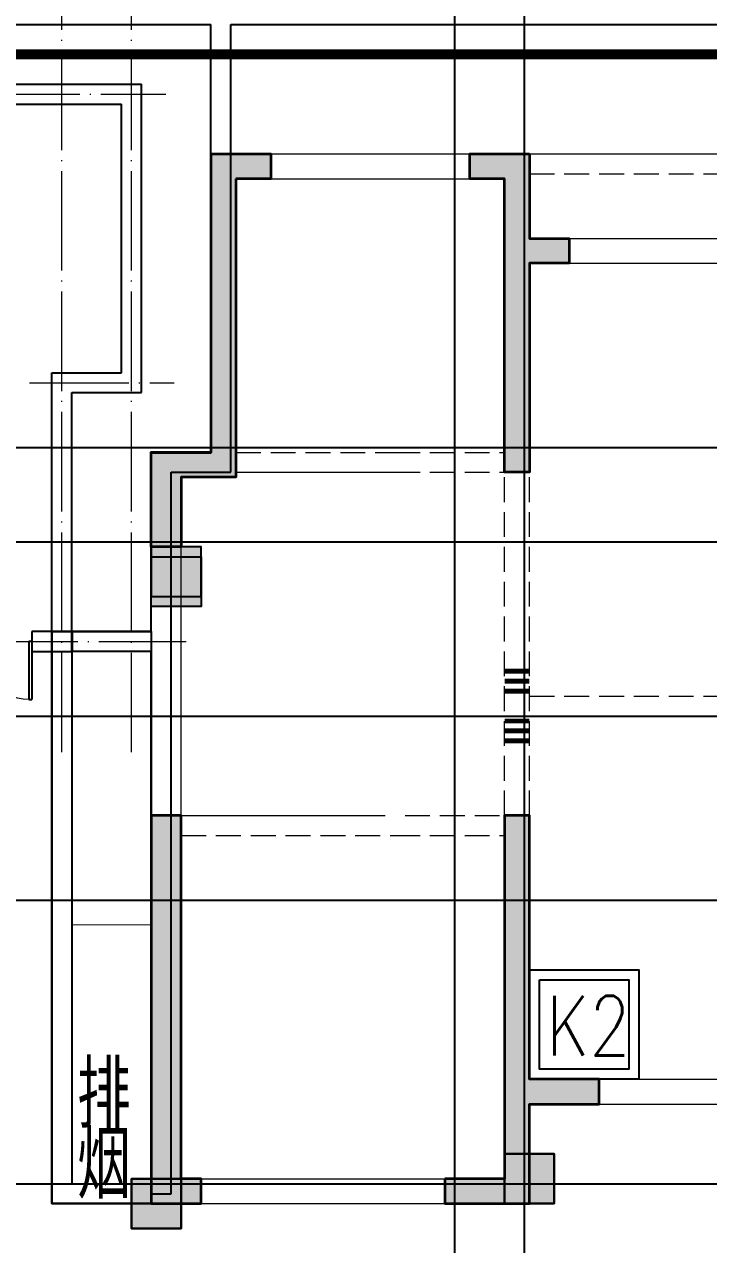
# Model space of a CAD drawing. Extents: x 369444 to 684549, y -549309 to 575337.
# Drawn here: x 517299 to 524175, y 205995 to 218258 of the extents above; entities that cross this region are included whole.
import ezdxf

# ---------------------------------------------------------------- set-up
doc = ezdxf.new("R2010")
doc.units = 0
doc.header["$LTSCALE"] = 1000
doc.header["$MEASUREMENT"] = 0
for name, pattern in [('__DASH', [0.35, 0.25, -0.1]), ('DASH', [0.35, 0.25, -0.1]), ('DOTE', [2.42, 2, -0.2, 0.02, -0.2]), ('线型3', [500, 300, -200])]:
    doc.linetypes.add(name, pattern=pattern)
for name, color, linetype in [('COLUMN', 9, 'Continuous'), ('DOTE', 1, 'Continuous'), ('PKPM_WPJ', 7, 'Continuous'), ('WALL', 9, 'Continuous'), ('WINDOW', 4, 'Continuous'), ('主楼', 117, 'Continuous'), ('图层2', 7, 'Continuous'), ('填充', 8, 'Continuous'), ('砼墙', 151, 'Continuous'), ('车库集水坑', 60, 'Continuous'), ('车库风井', 6, 'Continuous'), ('防火分区线', 7, 'Continuous')]:
    doc.layers.add(name, color=color, linetype=linetype)
for name, color, linetype, lineweight in [('DOTE2', 122, 'DOTE', 9), ('TEXT', 7, 'Continuous', 13), ('梁', 4, 'Continuous', 18), ('梁虚线', 134, '线型3', 18), ('次梁箍筋', 1, 'Continuous', 40), ('门虚线', 2, 'Continuous', 18)]:
    doc.layers.add(name, color=color, linetype=linetype, lineweight=lineweight)
doc.styles.add('_HZTXT', font='txt.shx', dxfattribs={"width": 0.8, "bigfont": 'HZTXT.shx'})

# ---------------------------------------------------------------- blocks, each defined once
blk = doc.blocks.new('561h56dgfghf')
at = {"layer": '填充'}
h = blk.add_hatch(color=0, dxfattribs=at)
h.dxf.hatch_style = 1
h.paths.add_polyline_path([(-2823695, 475376), (-2823695, 472376), (-2824245, 472376), (-2824245, 471676), (-2824545, 471676), (-2824545, 472626), (-2823945, 472626), (-2823945, 475626), (-2823345, 475626), (-2823345, 475376)])
h = blk.add_hatch(color=0, dxfattribs=at)
h.dxf.hatch_style = 1
h.paths.add_polyline_path([(-2820745, 475626), (-2820745, 474776), (-2820345, 474776), (-2820345, 474526), (-2820745, 474526), (-2820745, 472426), (-2820995, 472426), (-2820995, 474526), (-2820995, 475376), (-2821345, 475376), (-2821345, 475626)])
h = blk.add_hatch(color=0, dxfattribs=at)
h.dxf.hatch_style = 1
h.paths.add_polyline_path([(-2824545, 468976), (-2824545, 465076), (-2824045, 465076), (-2824045, 465326), (-2824245, 465326), (-2824245, 468976)])
h = blk.add_hatch(color=0, dxfattribs=at)
h.dxf.hatch_style = 1
h.paths.add_polyline_path([(-2821595, 465326), (-2821595, 465076), (-2820745, 465076), (-2820745, 466076), (-2820045, 466076), (-2820045, 466326), (-2820745, 466326), (-2820745, 468976), (-2820995, 468976), (-2820995, 466326), (-2820995, 465326)])
at = {"layer": '砼墙', "color": 0, "lineweight": 35, "ltscale": 1}
for points in [[(-2823695, 475376), (-2823695, 472376), (-2824245, 472376), (-2824245, 471676), (-2824545, 471676), (-2824545, 472626), (-2823945, 472626), (-2823945, 475626), (-2823345, 475626), (-2823345, 475376)], [(-2820745, 475626), (-2820745, 474776), (-2820345, 474776), (-2820345, 474526), (-2820745, 474526), (-2820745, 472426), (-2820995, 472426), (-2820995, 474526), (-2820995, 475376), (-2821345, 475376), (-2821345, 475626)], [(-2824545, 468976), (-2824545, 465076), (-2824045, 465076), (-2824045, 465326), (-2824245, 465326), (-2824245, 468976)], [(-2821595, 465326), (-2821595, 465076), (-2820745, 465076), (-2820745, 466076), (-2820045, 466076), (-2820045, 466326), (-2820745, 466326), (-2820745, 468976), (-2820995, 468976), (-2820995, 466326), (-2820995, 465326)]]:
    blk.add_lwpolyline(points, close=True, dxfattribs=at)
blk = doc.blocks.new('A$C3B385720')
at = {"layer": '填充'}
h = blk.add_hatch(color=256, dxfattribs=at)
h.dxf.hatch_style = 1
h.paths.add_polyline_path([(-11400, -11700), (-11400, -11200), (-11900, -11200), (-11900, -11700)])
h = blk.add_hatch(color=256, dxfattribs=at)
h.dxf.hatch_style = 1
h.paths.add_polyline_path([(-7850, -17800), (-7850, -17300), (-8100, -17300), (-8350, -17300), (-8350, -17550), (-8350, -17800)])
h = blk.add_hatch(color=256, dxfattribs=at)
h.dxf.hatch_style = 1
h.paths.add_polyline_path([(-11600, -18050), (-11600, -17800), (-11600, -17550), (-11900, -17550), (-12100, -17550), (-12100, -18050)])
at = {"layer": '主楼', "color": 6}
for points in [[(-11400, -11700), (-11400, -11200), (-11900, -11200), (-11900, -11700)], [(-7850, -17800), (-7850, -17300), (-8100, -17300), (-8350, -17300), (-8350, -17550), (-8350, -17800)], [(-11600, -18050), (-11600, -17800), (-11600, -17550), (-11900, -17550), (-12100, -17550), (-12100, -18050)]]:
    blk.add_lwpolyline(points, close=True, dxfattribs=at)
blk = doc.blocks.new('$DorLib2D$00000002')
for p, q in [((-0.5, 0), (-0.5, 0.4875)), ((-0.475, 0.4875), (-0.5, 0.4875)), ((-0.475, 0), (-0.475, 0.4875)), ((0.475, 0), (0.475, 0.4875)), ((0.475, 0.4875), (0.5, 0.4875)), ((0.5, 0), (0.5, 0.4875)), ((-0.5, 0), (-0.475, 0)), ((0.5, 0), (0.475, 0))]:
    blk.add_line(p, q)
at = {"lineweight": 13}
for centre, start, end in [((-0.4875, 0), 0, 88.53072), ((0.4875, 0), 91.46928, 180)]:
    blk.add_arc(centre, 0.4875, start, end, dxfattribs=at)
blk = doc.blocks.new('column500')
h = blk.add_hatch(color=0)
h.dxf.hatch_style = 1
h.paths.add_polyline_path([(-216381, -381440), (-215881, -381440), (-215881, -380940), (-216381, -380940)])
at = {"color": 0}
blk.add_lwpolyline([(-216381, -381440), (-215881, -381440), (-215881, -380940), (-216381, -380940)], close=True, dxfattribs=at)
blk = doc.blocks.new('8#梁图')
at = {"layer": '梁', "color": 0, "lineweight": 18, "ltscale": 1}
for p, q in [((1090664, -68846), (1093464, -68846)), ((1087714, -72046), (1089314, -72046)), ((1087164, -75496), (1089214, -75496))]:
    blk.add_line(p, q, dxfattribs=at)
at = {"layer": '梁虚线', "color": 0, "linetype": 'DASH', "lineweight": 18, "ltscale": 1}
for p, q in [((1090664, -69046), (1093464, -69046)), ((1087714, -71846), (1089314, -71846)), ((1089314, -71846), (1090414, -71846)), ((1089314, -72046), (1090414, -72046)), ((1090414, -75496), (1090414, -72046)), ((1090664, -75496), (1090664, -72046)), ((1090664, -74296), (1093464, -74296)), ((1090664, -74496), (1093464, -74496)), ((1089414, -75496), (1090414, -75496)), ((1087164, -75696), (1089314, -75696)), ((1089314, -75696), (1090414, -75696))]:
    blk.add_line(p, q, dxfattribs=at)
at = {"layer": '次梁箍筋', "color": 0, "linetype": 'Continuous', "const_width": 50}
for points in [[(1090414, -74046), (1090664, -74046)], [(1090414, -74146), (1090664, -74146)], [(1090414, -74246), (1090664, -74246)], [(1090414, -74546), (1090664, -74546)], [(1090414, -74646), (1090664, -74646)], [(1090414, -74746), (1090664, -74746)]]:
    blk.add_lwpolyline(points, dxfattribs=at)
at = {"layer": '砼墙', "color": 0, "lineweight": 35, "ltscale": 1}
for p, q in [((1087464, -68846), (1088064, -68846)), ((1087464, -71846), (1087464, -68846)), ((1088064, -68846), (1088064, -69096)), ((1090064, -68846), (1090664, -68846)), ((1090064, -69096), (1090064, -68846)), ((1090664, -68846), (1090664, -69696)), ((1088064, -69096), (1087714, -69096)), ((1087714, -69096), (1087714, -72096)), ((1090414, -69096), (1090064, -69096)), ((1090414, -69946), (1090414, -69096)), ((1090664, -69696), (1091064, -69696)), ((1091064, -69696), (1091064, -69946)), ((1090414, -72046), (1090414, -69946)), ((1090664, -69946), (1090664, -72046)), ((1091064, -69946), (1090664, -69946)), ((1086864, -71846), (1087464, -71846)), ((1086864, -72796), (1086864, -71846)), ((1087164, -72096), (1087164, -72796)), ((1087714, -72096), (1087164, -72096)), ((1090664, -72046), (1090414, -72046)), ((1087164, -72796), (1086864, -72796)), ((1087164, -75496), (1086864, -75496)), ((1086864, -75496), (1086864, -79396)), ((1087164, -79146), (1087164, -75496)), ((1090414, -75496), (1090414, -78146)), ((1090664, -75496), (1090414, -75496)), ((1090664, -78146), (1090664, -75496)), ((1090414, -78146), (1090414, -79146)), ((1091364, -78146), (1090664, -78146)), ((1091364, -78396), (1091364, -78146)), ((1090664, -78396), (1091364, -78396)), ((1090664, -79396), (1090664, -78396)), ((1087364, -79146), (1087164, -79146)), ((1087364, -79396), (1087364, -79146)), ((1090414, -79146), (1089814, -79146)), ((1089814, -79146), (1089814, -79396)), ((1086864, -79396), (1087364, -79396)), ((1089814, -79396), (1090664, -79396))]:
    blk.add_line(p, q, dxfattribs=at)
at = {"layer": '门虚线', "color": 0, "linetype": 'Continuous', "lineweight": 18, "ltscale": 1}
for p, q in [((1088064, -68846), (1090064, -68846)), ((1086864, -75496), (1086864, -72796)), ((1087364, -79396), (1089864, -79396))]:
    blk.add_line(p, q, dxfattribs=at)
at = {"layer": '门虚线', "color": 0, "lineweight": 18, "ltscale": 1}
for p, q in [((1088064, -69096), (1090064, -69096)), ((1091064, -69696), (1093064, -69696)), ((1091064, -69946), (1093064, -69946)), ((1087164, -75496), (1087164, -72796)), ((1091364, -78146), (1093164, -78146)), ((1091364, -78396), (1093164, -78396)), ((1087364, -79146), (1089864, -79146))]:
    blk.add_line(p, q, dxfattribs=at)

msp = doc.modelspace()

# ---------------------------------------------------------------- hatches: boundary and pattern name
at = {"layer": '填充', "linetype": 'ByBlock', "lineweight": -2, "ltscale": 6}
h = msp.add_hatch(dxfattribs=at)
h.set_pattern_fill('ANSI31', color=256, scale=150, style=0)
h.set_pattern_definition([(45, (-38490348839.55, -3905094273.4), (-168.37980227, 168.37980227), [])])
edge = h.paths.add_edge_path()
edge.add_line((518574.5, 206607), (517574.5, 206607))
edge.add_line((517574.5, 206607), (517574.5, 212157))
edge.add_line((517574.5, 212157), (518574.5, 212157))
edge.add_line((518574.5, 212157), (518574.5, 211557))
edge.add_line((518574.5, 211557), (518574.5, 206607))

# ---------------------------------------------------------------- linework, layer by layer
at = {"layer": 'DOTE', "color": 8}
for p, q in [((521624.5, 59364.2), (521624.5, 476704.8)), ((522324.5, 59364.2), (522324.5, 476704.8))]:
    msp.add_line(p, q, dxfattribs=at)
at = {"layer": 'DOTE', "color": 8, "lineweight": -2}
for p, q in [((377844.4, 214007), (624570.9, 214007)), ((377844.4, 213057), (624570.9, 213057)), ((377844.4, 211307), (624570.9, 211307)), ((377844.4, 209457), (624570.9, 209457)), ((377844.4, 206607), (624570.9, 206607))]:
    msp.add_line(p, q, dxfattribs=at)
at = {"layer": 'DOTE2', "linetype": 'DOTE', "ltscale": 0.5}
for points in [[(517674.5, 210943.2), (517674.5, 218964.9)], [(518374.5, 210943.2), (518374.5, 218964.9)], [(512017.5, 217557), (518721.2, 217557)], [(517349.5, 214657), (518803.4, 214657)], [(511995.8, 212057), (518924.5, 212057)]]:
    msp.add_lwpolyline(points, dxfattribs=at)
at = {"layer": 'WALL', "linetype": 'ByBlock'}
for p, q in [((513974.5, 218257.8), (519174.5, 218257.8)), ((519374.5, 218257.8), (525174.5, 218257.8))]:
    msp.add_line(p, q, dxfattribs=at)
at = {"layer": 'WALL'}
for p, q in [((519174.5, 213957), (519174.5, 218257.8)), ((519374.5, 213757), (519374.5, 218257.8)), ((513374.5, 217657), (518474.5, 217657)), ((518474.5, 214557), (518474.5, 217657)), ((513374.5, 217457), (518274.5, 217457)), ((518274.5, 214757), (518274.5, 217457)), ((517574.5, 214757), (518274.5, 214757)), ((517574.5, 212157), (517574.5, 214757)), ((517774.5, 214557), (518474.5, 214557)), ((517774.5, 211957), (517774.5, 214557)), ((518574.5, 213957), (519174.5, 213957)), ((518574.5, 212157), (518574.5, 213957)), ((518774.5, 213757), (519374.5, 213757)), ((518774.5, 212057), (518774.5, 213757)), ((517574.5, 212157), (517374.5, 212157)), ((517374.5, 212157), (517374.5, 211957)), ((518774.5, 206507), (518774.5, 212057)), ((517374.5, 211957), (517774.5, 211957)), ((518574.5, 206507), (518574.5, 211957)), ((518574.5, 206507), (518774.5, 206507))]:
    msp.add_line(p, q, dxfattribs=at)
at = {"layer": 'WALL', "linetype": '__DASH'}
for p, q in [((518574.5, 212157), (517783.4, 212157)), ((517783.4, 211957), (517783.4, 212157)), ((518574.5, 211957), (517783.4, 211957))]:
    msp.add_line(p, q, dxfattribs=at)
at = {"layer": 'WALL', "linetype": 'ByBlock', "lineweight": -2, "ltscale": 6}
msp.add_lwpolyline([(518574.5, 211957), (517774.5, 211957), (517774.5, 206607), (518574.5, 206607)], dxfattribs=at)
at = {"layer": 'WINDOW', "linetype": 'ByBlock', "lineweight": -2, "ltscale": 6}
msp.add_lwpolyline([(518574.5, 212157), (517574.5, 212157), (517574.5, 206407), (518574.5, 206407)], dxfattribs=at)
at = {"layer": '填充', "linetype": 'ByBlock', "lineweight": -2, "ltscale": 6}
msp.add_lwpolyline([(518574.5, 206407), (517574.5, 206407), (517574.5, 211957), (517574.5, 212157), (518574.5, 212157), (518574.5, 206407)], dxfattribs=at)
at = {"layer": '车库集水坑', "lineweight": -2}
for points in [[(522374.5, 208757), (523474.5, 208757), (523474.5, 207657), (522374.5, 207657)], [(522474.5, 208657), (523374.5, 208657), (523374.5, 207757), (522474.5, 207757)]]:
    msp.add_lwpolyline(points, close=True, dxfattribs=at)
at = {"layer": '车库风井', "linetype": 'DASH', "const_width": 10}
msp.add_lwpolyline([(517774.5, 209207.4), (518574.5, 209207.4), (518574.5, 206607), (517774.5, 206607)], close=True, dxfattribs=at)
at = {"layer": '防火分区线', "color": 6, "linetype": 'DASH', "ltscale": 8, "const_width": 100}
msp.add_lwpolyline([(566824.5, 235057), (513224.5, 235057), (513224.5, 229545.5), (513574.5, 223445.5), (513574.5, 217957), (528174.5, 217957), (528174.5, 223807), (532474.5, 223807), (532474.5, 221407), (532974.5, 221407), (532974.5, 217007), (545174.5, 217007)], dxfattribs=at)
at = {"layer": '防火分区线', "color": 5, "linetype": 'DASH', "ltscale": 8, "const_width": 100}
msp.add_lwpolyline([(544824.5, 179857), (475127, 179857), (475226.5, 196157), (451824.5, 196157), (451824.5, 200199), (453674.5, 206449), (453674.5, 216557), (457474.5, 216557), (457474.5, 217257), (469824.5, 217257), (469824.5, 223857), (474274.5, 223857), (474274.5, 217207), (477574.5, 217207), (477574.5, 217957.8), (528174.5, 217957.8), (528174.5, 223807), (532474.5, 223807), (532474.5, 221407), (532974.5, 221407), (532974.5, 217007), (545174.5, 217007), (545174.5, 207907), (544824.5, 207907)], close=True, dxfattribs=at)

# ---------------------------------------------------------------- block references
msp.add_blockref('A$C3B385720', (530474.5, 224207))
at = {"layer": 'COLUMN', "color": 8, "xscale": -1, "rotation": 270}
for p in [(900014.3, 428787.8), (903564.3, 422787.8), (899814.3, 422537.8)]:
    msp.add_blockref('column500', p, dxfattribs=at)
at = {"layer": 'PKPM_WPJ', "color": 8}
msp.add_blockref('8#梁图', (-568289.3, 285803.2), dxfattribs=at)
at = {"layer": 'WINDOW', "linetype": 'ByBlock', "lineweight": -2, "xscale": -1200, "yscale": 1200, "zscale": -1200, "rotation": 180}
msp.add_blockref('$DorLib2D$00000002', (516774.5, 212057), dxfattribs=at)
at = {"layer": '图层2', "color": 8}
msp.add_blockref('561h56dgfghf', (3343119.6, -258668.6), dxfattribs=at)

# ---------------------------------------------------------------- texts
at = {"layer": 'TEXT', "color": 2, "style": '_HZTXT', "width": 0.8}
for s, p in [('排', (517828.6, 207163.2)), ('烟', (517828.6, 206457.4))]:
    msp.add_text(s, height=675, dxfattribs=at).set_placement(p)
at = {"layer": '车库集水坑', "lineweight": -2, "style": '_HZTXT', "width": 0.8}
msp.add_text('K2', height=600, dxfattribs=at).set_placement((522545.1, 207894.1))

doc.saveas('drawing.dxf')
